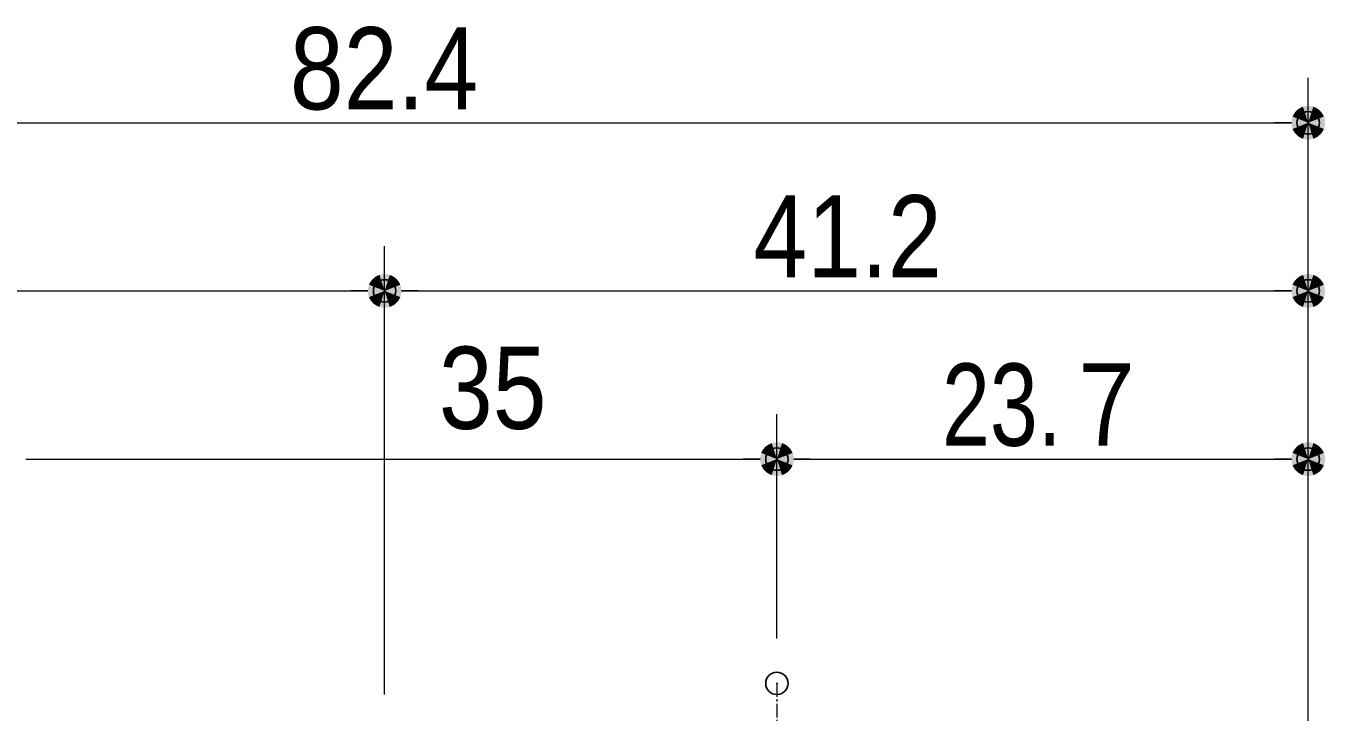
# Model space of a CAD drawing. Units: millimetres, scale not verified, with parts at other scales. Extents: x -6062 to 6062, y -3045 to 3045.
# Drawn here: x 962 to 1541, y 1043 to 1349 of the extents above; entities that cross this region are included whole.
import ezdxf
from ezdxf.enums import TextEntityAlignment as Align

# ---------------------------------------------------------------- set-up
doc = ezdxf.new("R2010")
doc.units = ezdxf.units.MM
doc.header["$LTSCALE"] = 20
doc.header["$PDMODE"] = 32
doc.header["$PDSIZE"] = 10
doc.linetypes.add('USER1', pattern=[9.172222, 5.997222, -1.058333, 1.058333, -1.058333])
for name, color, linetype, lineweight in [('0-1_3一般', 7, 'Continuous', 15), ('0-2_2寸法-1', 7, 'Continuous', 15), ('0-3_0', 7, 'Continuous', 25), ('0-5_2寸法-2', 7, 'Continuous', 15)]:
    doc.layers.add(name, color=color, linetype=linetype, lineweight=lineweight)
doc.layers.add('0-4_Defpoints', color=7, linetype='Continuous')
doc.styles.add('ＭＳ Ｐゴシック', font='')
doc.styles.get('ＭＳ Ｐゴシック').set_extended_font_data('MS PGothic')

# ---------------------------------------------------------------- blocks, each defined once
blk = doc.blocks.new('グループ-7')
at = {"layer": '0-1_3一般', "linetype": 'USER1', "lineweight": 5}
blk.add_line((61683.9, 21120.4), (61683.9, -2871.5), dxfattribs=at)
blk = doc.blocks.new('グループ-20')
at = {"layer": '0-1_3一般'}
blk.add_blockref('グループ-7', (0, 0), dxfattribs=at)
blk = doc.blocks.new('_Dot')
at = {"layer": '0-3_0'}
blk.add_line((-10, 0), (-20, 0), dxfattribs=at)
for points in [[(0, 0), (-6.37, 7.71), (-5.36, 8.44)], [(0, 0), (-5.36, 8.44), (-4.26, 9.05)], [(0, 0), (-4.26, 9.05), (-3.09, 9.51)], [(0, 0), (-3.09, 9.51), (-1.87, 9.82)], [(0, 0), (-1.87, 9.82), (-0.63, 9.98)], [(0, 0), (-0.63, 9.98), (0.63, 9.98)], [(0, 0), (0.63, 9.98), (1.87, 9.82)], [(0, 0), (1.87, 9.82), (3.09, 9.51)], [(0, 0), (3.09, 9.51), (4.26, 9.05)], [(0, 0), (4.26, 9.05), (5.36, 8.44)], [(0, 0), (5.36, 8.44), (6.37, 7.71)], [(0, 0), (-10, 0), (-9.92, 1.25)], [(0, 0), (-9.92, -1.25), (-10, 0)], [(0, 0), (-9.92, 1.25), (-9.69, 2.49)], [(0, 0), (-9.69, -2.49), (-9.92, -1.25)], [(0, 0), (-9.69, 2.49), (-9.3, 3.68)], [(0, 0), (-9.3, -3.68), (-9.69, -2.49)], [(0, 0), (-9.3, 3.68), (-8.76, 4.82)], [(0, 0), (-8.76, -4.82), (-9.3, -3.68)], [(0, 0), (-8.76, 4.82), (-8.09, 5.88)], [(0, 0), (-8.09, -5.88), (-8.76, -4.82)], [(0, 0), (-8.09, 5.88), (-7.29, 6.85)], [(0, 0), (-7.29, -6.85), (-8.09, -5.88)], [(0, 0), (-7.29, 6.85), (-6.37, 7.71)], [(0, 0), (-6.37, -7.71), (-7.29, -6.85)], [(0, 0), (-5.36, -8.44), (-6.37, -7.71)], [(0, 0), (-4.26, -9.05), (-5.36, -8.44)], [(0, 0), (-3.09, -9.51), (-4.26, -9.05)], [(0, 0), (-1.87, -9.82), (-3.09, -9.51)], [(0, 0), (-0.63, -9.98), (-1.87, -9.82)], [(0, 0), (0.63, -9.98), (-0.63, -9.98)], [(0, 0), (6.37, 7.71), (7.29, 6.85)], [(0, 0), (7.29, 6.85), (8.09, 5.88)], [(0, 0), (8.09, 5.88), (8.76, 4.82)], [(0, 0), (8.76, 4.82), (9.3, 3.68)], [(0, 0), (9.3, 3.68), (9.69, 2.49)], [(0, 0), (9.69, 2.49), (9.92, 1.25)], [(0, 0), (9.92, 1.25), (10, 0)], [(0, 0), (1.87, -9.82), (0.63, -9.98)], [(0, 0), (3.09, -9.51), (1.87, -9.82)], [(0, 0), (4.26, -9.05), (3.09, -9.51)], [(0, 0), (5.36, -8.44), (4.26, -9.05)], [(0, 0), (6.37, -7.71), (5.36, -8.44)], [(0, 0), (7.29, -6.85), (6.37, -7.71)], [(0, 0), (8.09, -5.88), (7.29, -6.85)], [(0, 0), (8.76, -4.82), (8.09, -5.88)], [(0, 0), (9.3, -3.68), (8.76, -4.82)], [(0, 0), (9.69, -2.49), (9.3, -3.68)], [(0, 0), (9.92, -1.25), (9.69, -2.49)], [(0, 0), (10, 0), (9.92, -1.25)]]:
    blk.add_solid(points, dxfattribs=at)

msp = doc.modelspace()

# ---------------------------------------------------------------- linework, layer by layer
at = {"layer": '0-2_2寸法-1'}
for p, q in [((1533.69, 1251.02), (1533.69, 1326.02)), ((724.7, 1306.02), (1518.69, 1306.02)), ((1121.69, 1051.02), (1121.69, 1251.02)), ((1121.69, 1051.02), (1121.69, 1251.02)), ((1533.69, 1176.02), (1533.69, 1251.02)), ((724.7, 1231.02), (1106.69, 1231.02)), ((1136.7, 1231.02), (1518.69, 1231.02)), ((1296.69, 1076.02), (1296.69, 1176.02)), ((1533.69, 1020.99), (1533.69, 1176.02)), ((1311.7, 1156.02), (1518.69, 1156.02))]:
    msp.add_line(p, q, dxfattribs=at)
at = {"layer": '0-4_Defpoints'}
for p in [(1533.69, 1306.02), (1121.69, 1231.02), (1533.69, 1231.02), (1296.69, 1156.02), (1533.69, 1156.02), (1296.69, 1056.02)]:
    msp.add_point(p, dxfattribs=at)
at = {"layer": '0-5_2寸法-2'}
for p, q in [((1296.69, 1076.02), (1296.69, 1176.02)), ((961.7, 1156.02), (1281.69, 1156.02))]:
    msp.add_line(p, q, dxfattribs=at)

# ---------------------------------------------------------------- block references
at = {"layer": '0-1_3一般', "xscale": 0.05, "yscale": 0.05}
msp.add_blockref('グループ-20', (-1787.5, 0), dxfattribs=at)
at = {"layer": '0-2_2寸法-1', "xscale": 0.7503418, "yscale": 0.7503418}
for p in [(1533.69, 1306.02), (1121.69, 1231.02), (1533.69, 1231.02), (1533.69, 1156.02)]:
    msp.add_blockref('_Dot', p, dxfattribs=at)
at = {"layer": '0-2_2寸法-1', "xscale": 0.7503418, "yscale": 0.7503418, "rotation": 180}
for p in [(1121.69, 1231.02), (1296.69, 1156.02)]:
    msp.add_blockref('_Dot', p, dxfattribs=at)
at = {"layer": '0-5_2寸法-2', "xscale": 0.7503418, "yscale": 0.7503418}
msp.add_blockref('_Dot', (1296.69, 1156.02), dxfattribs=at)

# ---------------------------------------------------------------- texts
at = {"layer": '0-2_2寸法-1', "style": 'ＭＳ Ｐゴシック'}
for s, height, width, p in [('82.4', 36.66, 0.9, (1079.43, 1300.96)), ('41.2', 36.66, 0.9, (1286.21, 1226.06)), ('23.７', 36.69, 0.8, (1370.34, 1150.96))]:
    msp.add_text(s, height=height, dxfattribs=dict(at, width=width)).set_placement(p, align=Align.BOTTOM_LEFT)
at = {"layer": '0-5_2寸法-2', "style": 'ＭＳ Ｐゴシック', "width": 0.9}
msp.add_text('35', height=36.66, dxfattribs=at).set_placement((1145.91, 1158.5), align=Align.BOTTOM_LEFT)

doc.saveas('drawing.dxf')
